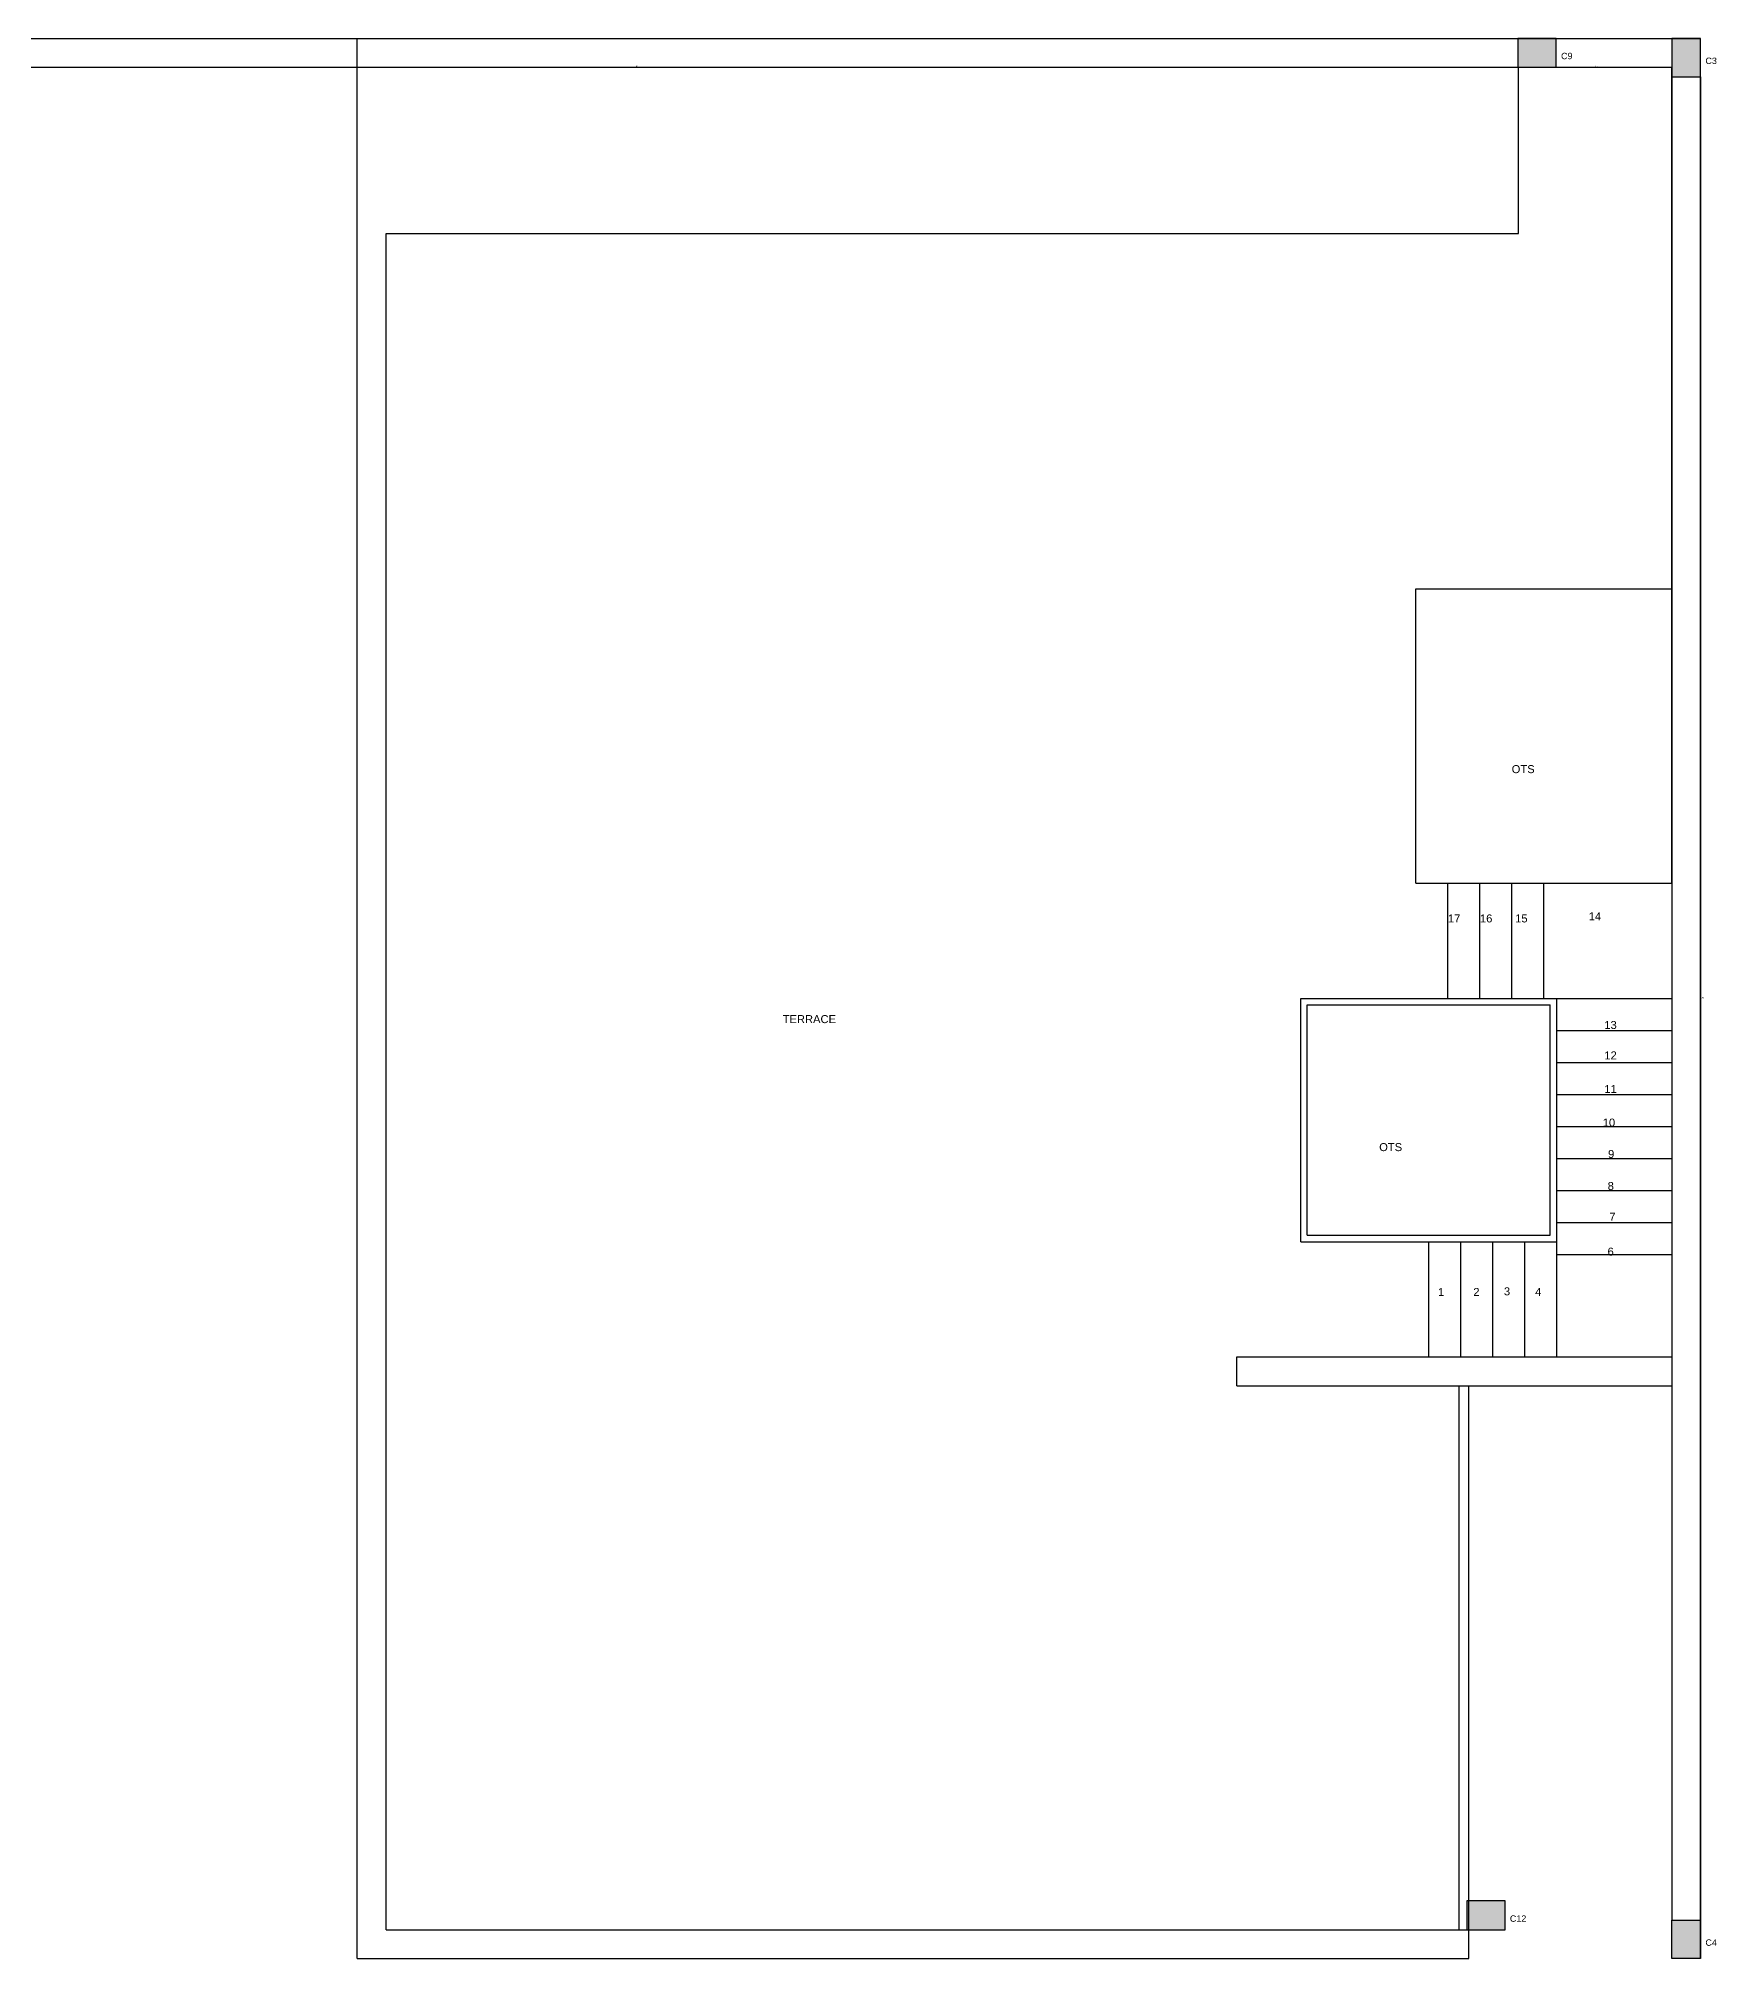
# Model space of a CAD drawing. Header units: inches. Extents: x -10 to 1471, y 0 to 600.
# Drawn here: x 946 to 1471, y 0 to 600 of the extents above; entities that cross this region are included whole.
import ezdxf

# ---------------------------------------------------------------- set-up
doc = ezdxf.new("R2010")
doc.units = ezdxf.units.IN
doc.header["$MEASUREMENT"] = 0
for name, color, linetype in [('Boundary', 7, 'Continuous'), ('OTS1', 7, 'Continuous'), ('OTS2', 7, 'Continuous'), ('Staircase', 7, 'Continuous'), ('Staircase_innerwall', 7, 'Continuous'), ('Staircase_outertwall', 7, 'Continuous'), ('Terrace', 7, 'Continuous')]:
    doc.layers.add(name, color=color, linetype=linetype)
doc.styles.get("Standard").update_dxf_attribs({"font": 'arial.ttf'})

msp = doc.modelspace()

# ---------------------------------------------------------------- hatches: boundary and pattern name
for points in [[(1466.14, 600), (1457.14, 600), (1457.14, 588), (1466.14, 588), (1466.14, 600)], [(1409, 591), (1421, 591), (1421, 600), (1409, 600), (1409, 591)], [(1393, 9), (1405, 9), (1405, 18), (1393, 18), (1393, 9)], [(1466.14, 0), (1457.14, 0), (1457.14, 12), (1466.14, 12), (1466.14, 0)]]:
    msp.add_hatch(color=1).paths.add_polyline_path(points)

# ---------------------------------------------------------------- linework, layer by layer
at = {"color": 3}
for p, q in [((857, 600), (1409, 600)), ((1409, 600), (1457.14, 600)), ((857, 591), (1409, 591)), ((1409, 591), (1457.14, 591)), ((1457.14, 588), (1457.14, 12)), ((1466.14, 588), (1466.14, 12))]:
    msp.add_line(p, q, dxfattribs=at)
at = {"color": 1}
for points in [[(1466.14, 600), (1457.14, 600), (1457.14, 588), (1466.14, 588), (1466.14, 600)], [(1466.14, 0), (1457.14, 0), (1457.14, 12), (1466.14, 12), (1466.14, 0)]]:
    msp.add_lwpolyline(points, close=True, dxfattribs=at)
for points in [[(1409, 591), (1421, 591), (1421, 600), (1409, 600), (1409, 591)], [(1393, 9), (1405, 9), (1405, 18), (1393, 18), (1393, 9)]]:
    msp.add_lwpolyline(points, close=True)
at = {"layer": 'Boundary', "true_color": 0x808080}
for p, q in [((1046.14, 0), (1046.14, 600)), ((1046.14, 600), (1466.14, 600)), ((1466.14, 0), (1466.14, 600)), ((1046.14, 0), (1393.64, 0))]:
    msp.add_line(p, q, dxfattribs=at)
at = {"layer": 'OTS1', "true_color": 0x808080}
for p, q in [((1377.14, 428), (1457.14, 428)), ((1377.14, 336), (1377.14, 428))]:
    msp.add_line(p, q, dxfattribs=at)
at = {"layer": 'OTS2', "true_color": 0x808080}
for p, q in [((1343.14, 226), (1343.14, 298)), ((1343.14, 298), (1419.14, 298)), ((1419.14, 226), (1419.14, 298)), ((1343.14, 226), (1419.14, 226))]:
    msp.add_line(p, q, dxfattribs=at)
at = {"layer": 'Staircase', "true_color": 0x808080}
for p, q in [((1387.14, 300), (1387.14, 336)), ((1397.14, 300), (1397.14, 336)), ((1407.14, 300), (1407.14, 336)), ((1417.14, 300), (1417.14, 336)), ((1421.14, 300), (1457.14, 300)), ((1421.14, 290), (1457.14, 290)), ((1421.14, 280), (1457.14, 280)), ((1421.14, 270), (1457.14, 270)), ((1421.14, 260), (1457.14, 260)), ((1421.14, 250), (1457.14, 250)), ((1421.14, 240), (1457.14, 240)), ((1421.14, 230), (1457.14, 230)), ((1381.14, 188), (1381.14, 224)), ((1391.14, 188), (1391.14, 224)), ((1401.14, 188), (1401.14, 224)), ((1411.14, 188), (1411.14, 224)), ((1421.14, 220), (1457.14, 220))]:
    msp.add_line(p, q, dxfattribs=at)
at = {"layer": 'Staircase_innerwall', "true_color": 0x808080}
for p, q in [((1421.14, 188), (1421.14, 300)), ((1341.14, 224), (1421.14, 224))]:
    msp.add_line(p, q, dxfattribs=at)
at = {"layer": 'Staircase_outertwall', "true_color": 0x808080}
for p, q in [((1377.14, 336), (1457.14, 336)), ((1321.14, 188), (1457.14, 188))]:
    msp.add_line(p, q, dxfattribs=at)
at = {"layer": 'Terrace', "true_color": 0x808080}
for p, q in [((1409.14, 539), (1409.14, 591)), ((1409.14, 591), (1457.14, 591)), ((1457.14, 336), (1457.14, 591)), ((1055.14, 9), (1055.14, 539)), ((1055.14, 539), (1409.14, 539)), ((1341.14, 224), (1341.14, 300)), ((1341.14, 300), (1421.14, 300)), ((1321.14, 179), (1321.14, 188)), ((1321.14, 179), (1457.14, 179)), ((1390.64, 9), (1390.64, 179)), ((1393.64, 0), (1393.64, 179)), ((1055.14, 9), (1393.64, 9))]:
    msp.add_line(p, q, dxfattribs=at)

# ---------------------------------------------------------------- texts
at = {"color": 2}
for s, p in [('B6', (1133, 591)), ('B7', (1433.07, 591)), ('B8', (1466.24, 300))]:
    msp.add_text(s, height=0.5, dxfattribs=at).set_placement(p)
at = {"color": 3, "char_height": 2, "attachment_point": 1}
for s, insert in [('C9', (1422.5, 595.5)), ('C3', (1467.64, 594)), ('C12', (1406.5, 13.5)), ('C4', (1467.64, 6))]:
    msp.add_mtext(s, dxfattribs=dict(at, insert=insert))
at = {"layer": 'OTS1', "insert": (1407.07, 372.92), "char_height": 2.5, "attachment_point": 1}
msp.add_mtext('OTS', dxfattribs=at)
at = {"layer": 'OTS2', "insert": (1365.64, 254.81), "char_height": 2.5, "attachment_point": 1}
msp.add_mtext('OTS', dxfattribs=at)
at = {"layer": 'Staircase', "char_height": 2.5, "attachment_point": 1}
for s, insert in [('17', (1387.14, 326.27)), ('16', (1397.14, 326.27)), ('15', (1408.14, 326.27)), ('14', (1431.14, 326.92)), ('13', (1436.03, 292.98)), ('12', (1436.03, 283.48)), ('11', (1436.03, 272.98)), ('10', (1435.53, 262.48)), ('9', (1437.19, 252.66)), ('8', (1437.07, 242.66)), ('7', (1437.57, 233.03)), ('6', (1437.03, 222.16)), ('1', (1384.03, 209.55)), ('2', (1395.07, 209.55)), ('3', (1404.63, 209.74)), ('4', (1414.38, 209.55))]:
    msp.add_mtext(s, dxfattribs=dict(at, insert=insert))
at = {"layer": 'Terrace', "insert": (1179.14, 294.81), "char_height": 2.5, "attachment_point": 1}
msp.add_mtext('TERRACE', dxfattribs=at)

doc.saveas('drawing.dxf')
